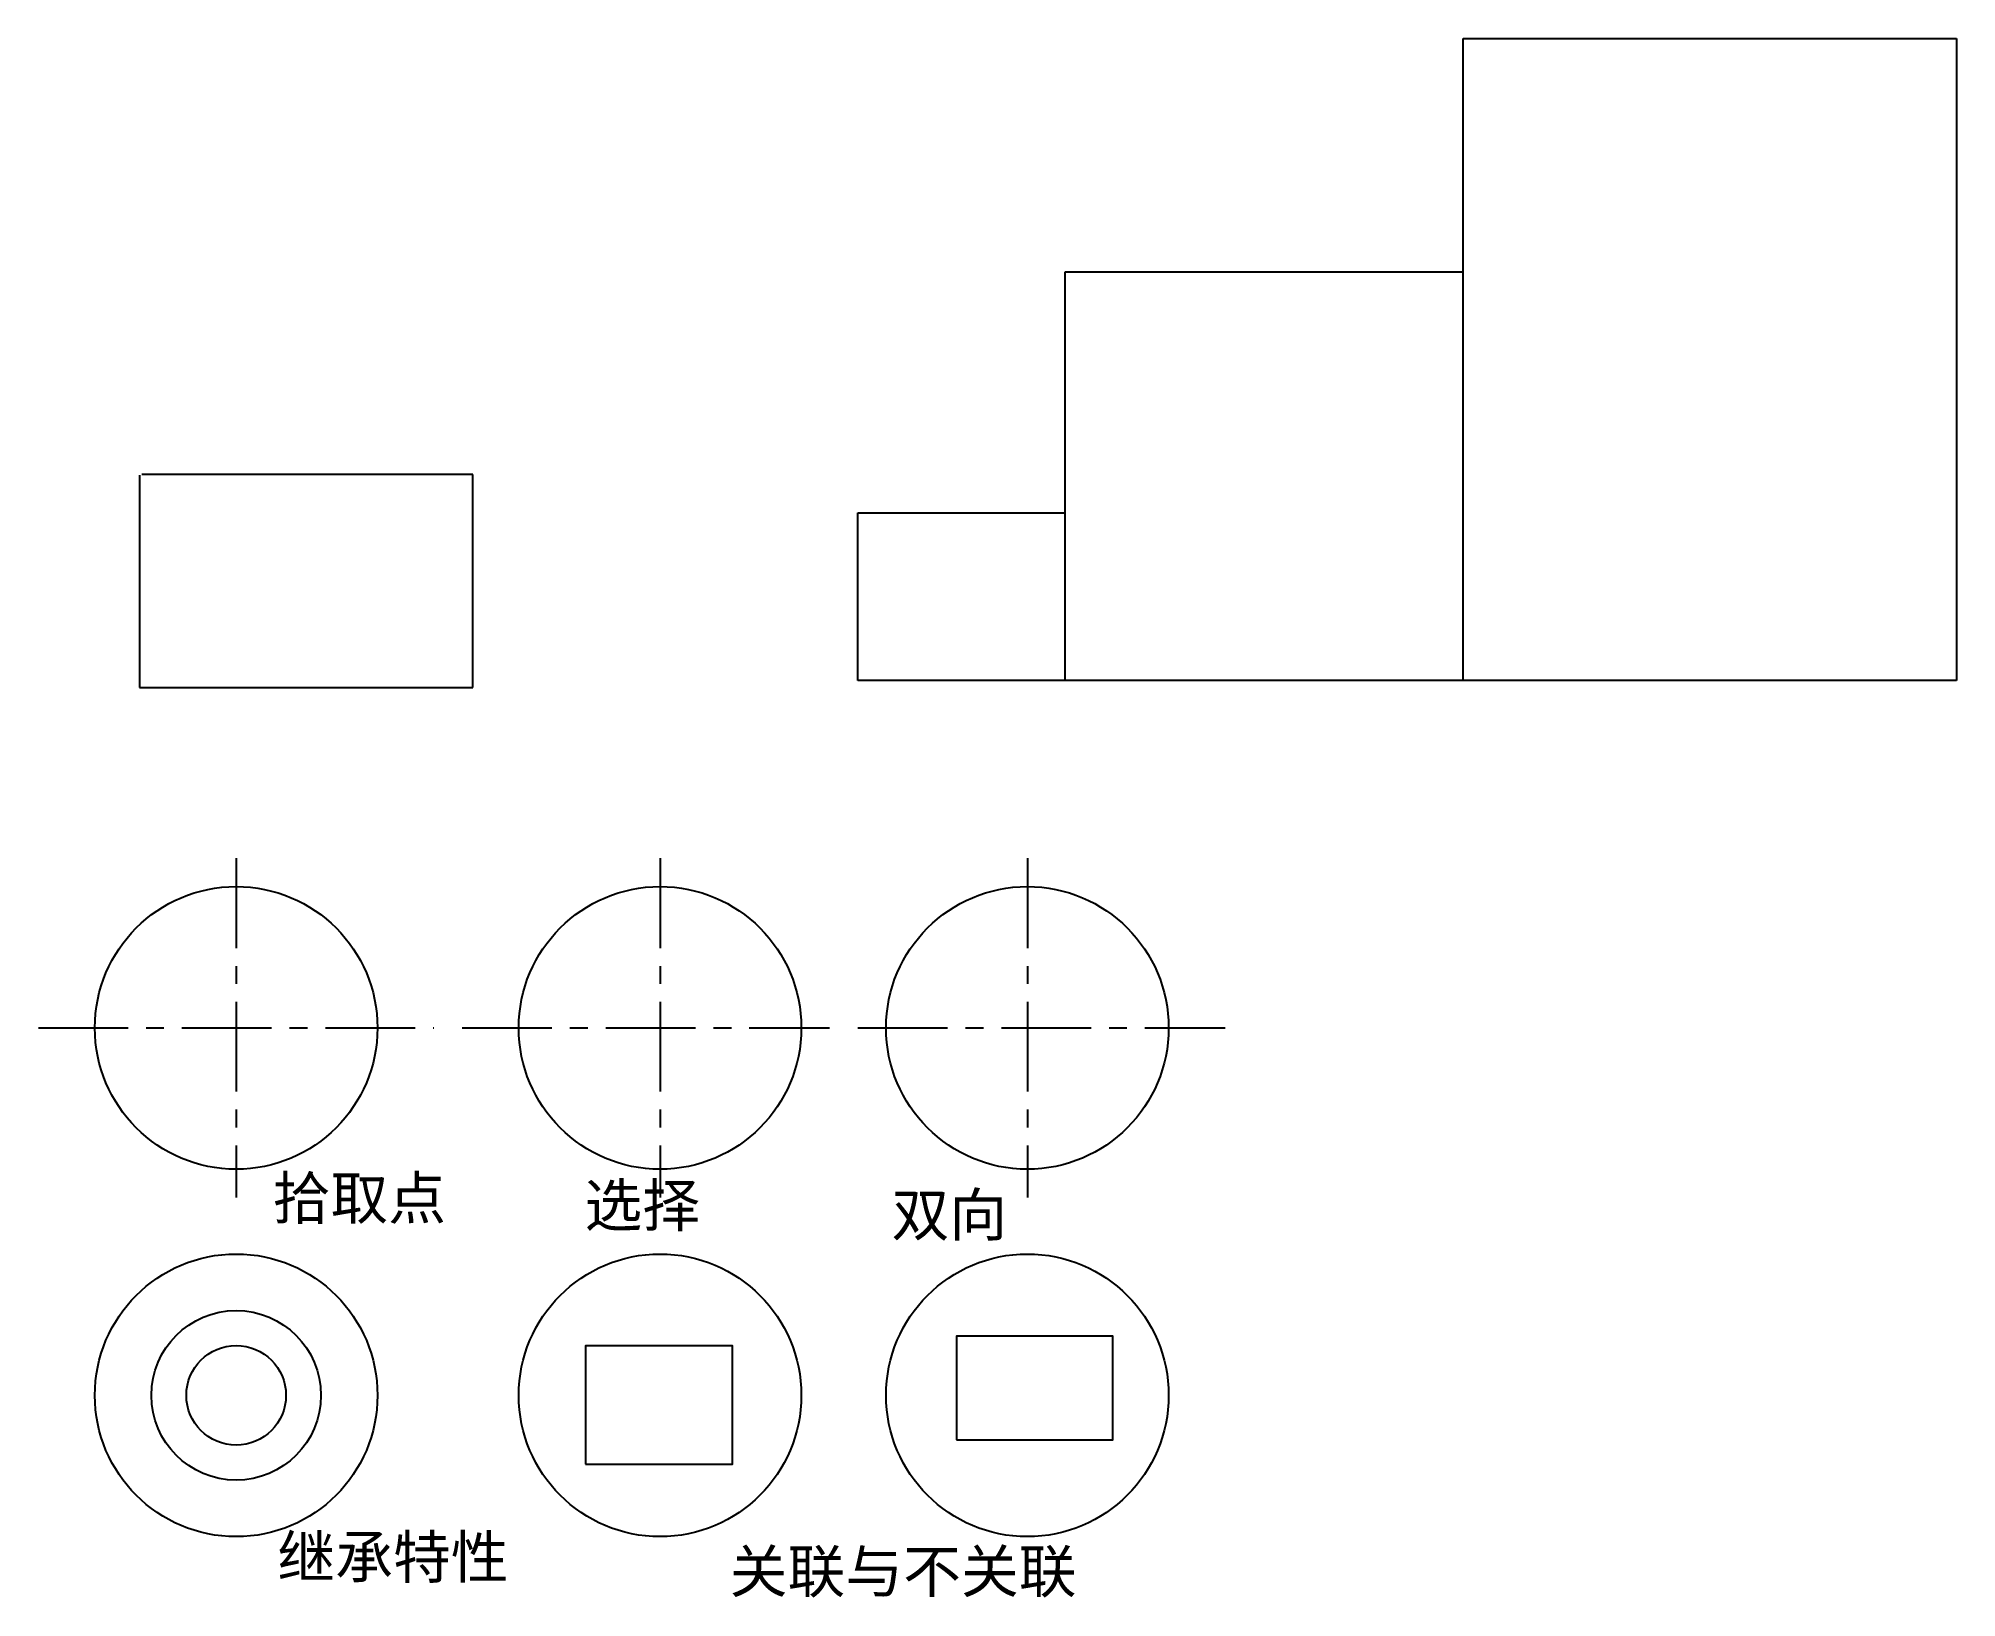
# Model space of a CAD drawing. Header units: millimetres. Extents: x 10 to 689, y 18 to 570.
import ezdxf

# ---------------------------------------------------------------- set-up
doc = ezdxf.new("R2010")
doc.units = ezdxf.units.MM
doc.header["$MEASUREMENT"] = 0
doc.linetypes.add('CENTER', pattern=[50.8, 31.75, -6.35, 6.35, -6.35])
for name, color, linetype in [('图层1', 7, 'Continuous'), ('图层2', 1, 'CENTER'), ('图层3', 5, 'Continuous')]:
    doc.layers.add(name, color=color, linetype=linetype)
doc.styles.add('样式 1', font='SimSun.ttf')

msp = doc.modelspace()

# ---------------------------------------------------------------- linework, layer by layer
at = {"layer": '图层1'}
for p, q in [((514.24, 342.93), (514.24, 570.1)), ((514.24, 570.1), (688.86, 570.1)), ((688.86, 570.1), (688.86, 342.93)), ((373.39, 342.93), (373.39, 487.49)), ((373.39, 487.49), (514.24, 487.49)), ((45.81, 415.58), (45.81, 340.44)), ((163.81, 415.81), (46.59, 415.81)), ((163.81, 340.44), (163.81, 415.81)), ((300.05, 342.93), (300.05, 402.27)), ((300.05, 402.27), (373.39, 402.27)), ((45.81, 340.44), (163.81, 340.44)), ((688.86, 342.93), (300.05, 342.93))]:
    msp.add_line(p, q, dxfattribs=at)
for centre, radius in [((80, 220), 50), ((230, 220), 50), ((360, 220), 50), ((80, 90), 50), ((230, 90), 50), ((360, 90), 50), ((80, 90), 17.62)]:
    msp.add_circle(centre, radius, dxfattribs=at)
at = {"layer": '图层1', "color": 1}
msp.add_circle((80, 90), 30, dxfattribs=at)
at = {"layer": '图层2'}
for p, q in [((80, 280), (80, 160)), ((230, 280), (230, 160)), ((360, 280), (360, 160)), ((10, 220), (150, 220)), ((160, 220), (290, 220)), ((300, 220), (430, 220))]:
    msp.add_line(p, q, dxfattribs=at)
at = {"layer": '图层3'}
for points in [[(334.91, 74.27), (390.2, 74.27), (390.2, 110.88), (334.91, 110.88)], [(203.67, 65.62), (255.63, 65.62), (255.63, 107.55), (203.67, 107.55)]]:
    msp.add_lwpolyline(points, close=True, dxfattribs=at)

# ---------------------------------------------------------------- texts
at = {"layer": '图层3', "style": '样式 1'}
for s, p in [('拾取点', (92.89, 152.29)), ('选择', (203.26, 149.76)), ('双向', (311.94, 146.4)), ('继承特性', (94.58, 25.28)), ('关联与不关联', (254.65, 20.23))]:
    msp.add_text(s, height=15, dxfattribs=at).set_placement(p)

doc.saveas('drawing.dxf')
